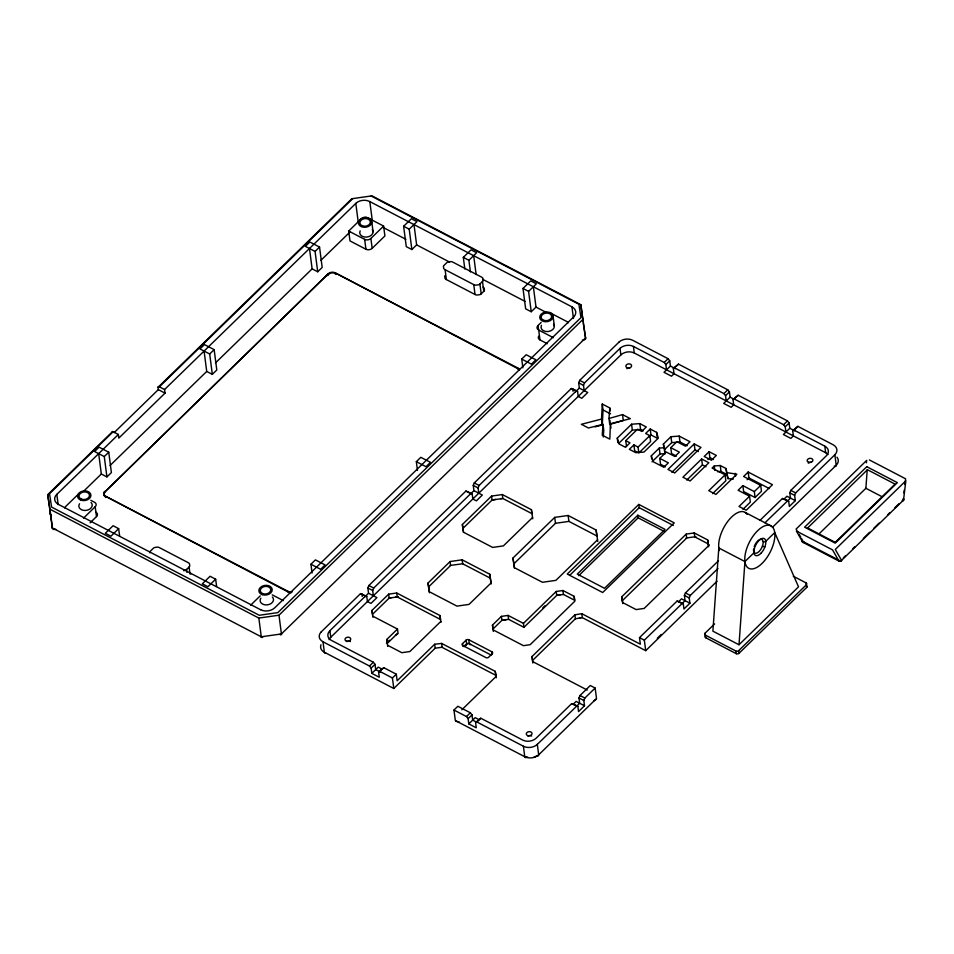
<?xml version="1.0" encoding="UTF-8"?>
<svg xmlns="http://www.w3.org/2000/svg" width="954" height="954" viewBox="0 0 954 954"><rect width="100%" height="100%" fill="white"/><g stroke="black" fill="none" stroke-linecap="round" stroke-linejoin="round"><path stroke-width="1.43" d="M622.533 414.608L623.296 420.511L609.749 424.411L608.986 418.496L622.533 414.608L630.367 418.687L610.405 423.707L609.821 439.138L602.236 435.191L603 424.327L588.439 428L581.356 424.303L601.521 419.08L602.272 404.043L609.785 407.966L610.178 410.924M602.272 404.043L603.035 409.958L602.284 424.995L601.521 419.08M603.286 437.027L603.763 430.23L603 424.327M744.931 561.572L718.815 547.978L712.888 631.154L739.004 644.761L744.931 561.572L753.875 552.879A1.92 1.383 -7.4 0 0 753.577 550.935M819.128 533.799L865.886 488.293L867.21 469.988L807.501 528.087M608.986 418.496L609.785 407.966M609.749 424.411L610.047 420.464M866.387 462.797L866.673 460.388L796.125 529.041L796.912 530.412M903.903 492.932L904.237 490.106M904.917 484.453L905.608 478.801L869.416 459.947M364.559 597.109L368.53 593.245L367.85 587.986L368.876 585.517L465.922 491.071L472.135 493.743L472.826 499.002L476.368 500.85L482.33 495.043L473.935 490.666L473.256 485.419L474.281 482.939L571.327 388.493L577.54 391.176L578.219 396.435L581.761 398.271L587.736 392.476L579.34 388.099L578.661 382.84L579.674 380.372L618.872 342.224M373.384 595.773L372.704 590.514L373.729 588.034L470.775 493.588L472.135 493.743M478.789 493.194L478.097 487.947L479.123 485.467L576.18 391.021L577.54 391.176M584.182 390.627L583.502 385.368L584.528 382.9L620.005 348.377A9.588 6.928 -7.4 0 1 633.42 346.433L664.211 362.484L665.868 364.583L666.548 369.83M476.416 722.071L472.683 720.127L472.003 714.868L470.346 712.781L457.848 706.27L453.973 710.038L466.47 716.549L468.128 718.648L468.808 723.907L476.273 727.795L475.593 722.536L476.917 721.999L523.388 746.219A9.934 7.179 -7.4 0 0 537.352 744.347L579.662 703.253L578.983 697.994L580.008 695.526L590.299 685.509L595.141 688.037L596.512 698.543L538.676 754.829A2.874 1.431 45.8 0 1 536.697 755.64M475.593 722.536L480.792 718.219L522.768 740.101A9.588 6.928 -7.4 0 0 536.172 738.169L571.661 703.647L577.874 706.33L578.553 711.577L584.516 705.781L583.836 700.522L584.862 698.042L595.141 688.037M717.992 568.489L690.255 595.475L689.241 597.955L689.921 603.202L683.958 609.01L683.267 603.751L677.054 601.08L639.49 637.63L640.349 644.2L581.773 613.684L574.88 614.829L532.022 656.531L532.535 660.478L575.381 618.776L582.286 617.632L645.703 650.676L644.344 640.158L685.067 600.674L684.388 595.427L685.413 592.947L718.469 560.773M764.917 522.828L790.472 498.107L789.793 492.848L790.806 490.38L826.283 455.857A9.588 6.928 -7.4 0 0 824.816 446.162L794.014 430.123L792.702 430.659L793.382 435.918L790.842 438.387L783.389 434.499L789.793 428.263L789.113 423.004L787.455 420.905L738.205 395.254L733.018 399.559L733.698 404.818L731.158 407.286L723.704 403.399L730.108 397.162L729.428 391.903L727.771 389.816L678.532 364.154L673.333 368.471L674.013 373.718L671.473 376.186L664.02 372.298L670.423 366.062L669.744 360.803L668.086 358.716L632.8 340.328A9.934 7.179 -7.4 0 0 618.824 342.2M760.064 520.3L782.459 498.501L788.672 501.184L789.352 506.443L795.314 500.635L794.634 495.376L795.66 492.908L834.857 454.76A9.934 7.179 -7.4 0 0 833.14 444.779L797.89 426.355L792.702 430.659M397.854 633.659L395.528 635.233M596.405 699.163L593.913 700.832M114.218 432.556L158.328 389.626L158.03 387.336L351.835 198.73L371.965 195.856L580.867 304.696L585.541 337.978L281.418 633.933L261.277 636.807L52.387 527.967L47.712 494.685L111.809 432.305A1.92 0.954 45.8 0 1 113.132 431.768L118.356 434.487L118.821 438.101L165.042 393.131L164.577 389.518L355.806 203.417L358.263 222.33M113.132 431.768L49.525 493.671L51.588 507.075L259.25 615.27L277.817 612.623L580.95 317.622L578.887 304.219L371.225 196.023M158.03 387.336A1.92 0.954 45.8 0 1 159.354 386.799L352.658 198.67M118.356 434.487L56.823 494.375L58.146 504.559M104.272 456.561L108.744 452.208L99.049 447.152L94.577 451.504L104.272 456.561L106.92 476.917L101.327 474.007L98.679 453.639M209.677 353.982L214.149 349.629L204.442 344.585L199.97 348.937L209.677 353.982L212.325 374.35L206.72 371.44L204.084 351.072M315.07 251.415L319.542 247.062L309.847 242.006L305.375 246.359L315.07 251.415L317.718 271.783L312.125 268.861L309.478 248.493M78.574 493.945L65.838 506.335A4.448 3.22 -7.4 0 0 64.896 508.1M348.711 231.059L361.447 218.657A4.448 3.22 -7.4 0 1 367.684 217.774L383.615 226.074L384.903 235.948L372.167 248.338A4.448 3.22 -7.4 0 1 365.931 249.232L349.999 240.921L348.711 231.059L364.643 239.359A4.448 3.22 -7.4 0 0 370.879 238.464L383.615 226.074M83.535 491.322L101.327 474.007M110.044 465.516L206.72 371.44M215.449 362.949L312.125 268.861M320.782 260.442L350.082 231.929M106.92 476.917L111.391 472.576L108.744 452.208M212.325 374.35L216.796 369.997L214.149 349.629M317.718 271.783L322.19 267.43L319.542 247.062M105.524 497.463A2.874 1.383 -62.5 0 0 105.524 496.855A4.794 3.47 -7.4 0 1 104.773 492.014L328.307 273.738A4.794 3.47 -7.4 0 1 335.021 272.772L517.807 368.017A4.794 3.47 -7.4 0 1 519.489 369.89M83.535 518.105L95.209 506.741A4.448 3.22 -7.4 0 0 94.506 502.245L90.833 500.325M90.117 522.804L96.485 516.615L95.209 506.741M403.625 226.265L411.377 218.728L416.97 221.638L409.218 229.187L411.866 249.554L406.273 246.633L403.625 226.265L409.218 229.187M118.666 528.659L110.914 536.208L105.322 533.286L113.073 525.737L118.666 528.659L119.62 535.933M411.866 249.554L416.636 244.904L413.988 224.548M464.825 269.004L463.31 257.365L471.061 249.829L476.654 252.738L468.903 260.287L470.417 271.926M183.645 570.719L185.314 570.277A3.804 2.755 -7.4 0 0 186.519 569.49L189.107 566.974A3.804 2.755 -7.4 0 0 189.798 565.913L189.464 563.731A5.008 3.625 -7.4 0 0 188.105 562.598L159.461 547.668A5.008 3.625 -7.4 0 0 157.529 547.083L154.488 547.524A3.804 2.755 -7.4 0 0 153.296 548.311L150.708 550.828A3.804 2.755 -7.4 0 0 150.005 551.889L149.873 552.831M479.91 283.97L482.497 281.454A3.804 2.755 -7.4 0 0 483.189 280.393L482.855 278.21A5.008 3.625 -7.4 0 0 481.496 277.077L452.852 262.147A5.008 3.625 -7.4 0 0 450.92 261.575L447.891 262.004A3.804 2.755 -7.4 0 0 446.687 262.791L444.099 265.307A3.804 2.755 -7.4 0 0 443.407 266.369L443.741 268.551A5.008 3.625 -7.4 0 0 445.101 269.696L473.744 284.614A5.008 3.625 -7.4 0 0 475.676 285.198L478.705 284.769A3.804 2.755 -7.4 0 0 479.91 283.97L481.198 293.844A3.804 2.755 -7.4 0 1 479.993 294.631L476.964 295.06A5.008 3.625 -7.4 0 1 475.032 294.488L446.377 279.558A5.008 3.625 -7.4 0 1 445.017 278.425L444.683 276.243A3.804 2.755 -7.4 0 1 444.969 275.67M481.198 293.844L483.773 291.328A3.804 2.755 -7.4 0 0 484.477 290.266L484.131 288.084A5.008 3.625 -7.4 0 0 483.094 287.118M215.664 579.197L207.9 586.734L202.308 583.824L210.059 576.276L215.664 579.197L216.606 586.471M522.995 288.466L530.746 280.917L536.339 283.839L528.588 291.375L531.235 311.743L525.642 308.834L522.995 288.466L528.588 291.375M531.235 311.743L536.005 307.105L533.358 286.737M250.652 605.182L260.203 595.88M538.545 329.774L537.996 325.541L541.18 322.44M310.932 564.231L315.404 559.879L325.099 564.935L320.627 569.288L310.932 564.231L312.065 572.96M416.326 461.664L420.797 457.312L430.504 462.356L426.033 466.709L416.326 461.664L417.458 470.394M521.731 359.086L526.203 354.733L535.898 359.789L531.426 364.142L521.731 359.086L522.864 367.815M573.652 316.919L274.669 607.877A10.005 7.227 -7.4 0 1 260.704 609.725M47.712 494.685L49.954 509.221L258.844 618.073L278.985 615.199L583.109 319.232M321.331 631.786L360.529 593.638L366.741 596.322L367.421 601.569L370.963 603.417L376.925 597.621L368.53 593.245M329.082 639.669A9.588 6.928 -7.4 0 1 330.764 637.26L329.905 630.689L365.37 596.167L366.741 596.322M470.954 493.576L473.935 490.666M575.357 391.975L579.34 388.099M330.752 637.26L620.851 354.948A9.588 6.928 -7.4 0 1 634.279 353.004L825.663 452.733A9.588 6.928 -7.4 0 1 827.989 454.569M439.985 615.545L440.498 619.492L397.234 596.942L389.172 598.098L372.477 614.34L371.965 610.405L388.66 594.151L396.721 593.006L439.985 615.545L440.951 622.402M463.465 532.332L462.356 524.509L491.572 496.08L502.317 494.542L531.414 509.698L532.726 518.809M462.869 528.456L492.085 500.015L502.83 498.489L531.927 513.646L531.414 509.698M428.012 583.025L450.073 561.548L462.153 559.819L489.76 574.213L491.107 582.93L469.046 604.395L456.966 606.124L429.36 591.742L428.012 583.025L429.419 592.78M428.525 586.96L450.586 565.495L450.073 561.548M664.211 362.484L668.086 358.716M665.868 364.583L669.744 360.803M397.484 629.044L397.997 632.979L387.264 643.425L386.752 639.49L397.484 629.044L372.859 616.212M386.477 643.068L389.375 640.241M673.333 368.471L678.532 364.154M325.731 653.049A2.874 1.383 -62.5 0 1 324.372 652.321L323.001 641.803L369.484 666.023L373.36 662.243L375.017 664.342L375.697 669.601L380.67 672.188M461.831 709.8L496.223 676.326L495.233 671.354L441.63 643.425L434.678 644.248L397.15 680.774L396.304 674.204L383.806 667.693L378.607 671.998L379.287 677.257L371.821 673.369L371.142 668.11L375.017 664.342M371.821 673.369L378.237 667.132L381.97 669.076M532.606 517.462L503.39 545.891L492.658 547.429L463.561 532.26L462.356 524.509M617.846 442.561L617.274 438.124L631.572 424.208L639.812 423.612L646.287 426.975L641.732 431.399L637.51 429.205L625.752 440.641L626.516 446.555M378.607 671.998L383.806 667.693M619.063 443.05L632.335 430.123L640.587 429.527L643.175 430.874M440.891 621.364L409.874 651.534L401.825 652.691L387.646 645.298M514.397 568.083L512.978 558.018L554.727 517.39L568.143 515.482L596.131 530.054L597.753 541.502M320.973 644.773A9.934 7.179 -7.4 0 0 324.408 652.274L393.787 688.49L392.416 677.972L396.304 674.204M638.071 447.068L633.909 444.898L629.354 449.322L635.758 452.661L644.01 452.053L658.308 438.148L656.614 432.365L650.211 429.026L645.667 433.45L649.829 435.62L650.592 441.535L638.834 452.983L638.071 447.068L649.829 435.62M513.753 563.933L555.49 523.305L568.918 521.397L596.894 535.969L596.131 530.054M649.161 436.705L650.974 434.941L650.211 429.026M393.787 688.49L435.191 648.195L442.131 647.265M651.677 458.802L651.296 455.845L659.274 448.082L664.437 447.7L665.212 453.615L660.049 453.985L652.059 461.76M663.948 448.523L663.376 444.087L670.96 436.717L679.2 436.109L690.016 441.75L685.473 446.174L676.899 441.702L670.793 447.653L671.556 453.555L676.458 456.107M462.535 643.616L466.112 640.134A1.92 1.383 -7.4 0 1 468.796 639.752L491.918 651.809A1.92 1.383 -7.4 0 1 492.228 653.74L488.651 657.223A1.92 1.383 -7.4 0 1 485.956 657.604L462.833 645.56A1.92 1.383 -7.4 0 1 462.535 643.616L462.869 646.252M664.139 450.002L671.723 442.62L679.975 442.024L687.178 445.78M463.942 646.693L466.625 644.081A1.92 1.383 -7.4 0 1 469.308 643.7A2.874 1.383 -62.5 0 0 470.847 644.332M674.645 367.934L723.895 393.585L727.771 389.816M665.439 466.84L660.538 464.288L659.774 458.373L666.286 452.029L674.86 456.501L679.367 452.113L670.793 447.653M726.232 400.93L725.553 395.671L729.428 391.903M492.479 625.073L501.422 616.367L508.124 615.413L523.424 623.379L523.937 627.327L508.637 619.349L501.935 620.315L492.979 629.02L492.479 625.073L493.361 631.441M733.018 399.559L738.205 395.254M694.202 443.92L667.979 469.44L674.752 472.969L700.975 447.45L694.202 443.92L694.965 449.835L671.89 472.29M597.621 539.749L555.884 580.366L542.456 582.286L514.48 567.713L512.978 558.018M638.798 504.416L567.236 574.046L602.678 592.517L674.239 522.875L638.798 504.416L639.228 507.695L569.8 575.25M523.424 623.379L556.218 591.468L562.932 590.502L574.129 596.333L574.868 601.175L530.15 644.701L523.436 645.667L493.218 629.914M637.821 515.208L577.289 574.105L604.514 588.296L665.045 529.387L637.821 515.208L638.154 517.831L578.696 575.703M542.79 607.841L544.913 605.79M523.937 627.327L556.731 595.403L563.444 594.449L574.642 600.281L574.129 596.333M701.643 458.981L682.897 477.215L690.112 480.971L708.846 462.738L701.643 458.981L702.406 464.896L686.785 480.089M709.12 451.695L704.207 456.489L711.41 460.245L716.335 455.452L709.12 451.695L709.883 457.61L707.916 459.53M733.34 479.039L728.033 478.634L726.03 468.533L720.246 465.516L714.272 465.957L712.101 468.068L725.088 474.83L725.851 480.744L712.602 493.635M466.47 716.549L470.346 712.781M468.128 718.648L472.003 714.868M468.808 723.907L475.223 717.658L478.956 719.602M725.088 474.83L708.786 490.702L715.929 494.422L736.846 474.162L727.258 472.719M476.917 721.999L480.792 718.219M734.33 399.022L783.58 424.685L787.455 420.905M785.917 432.031L785.237 426.772L789.113 423.004M742.88 485.634L738.122 490.261L749.558 496.223L739.028 506.467L746.243 510.223L772.466 484.704L748.163 472.039L743.619 476.475L760.708 485.371L761.471 491.286L755.079 497.511L743.643 491.548L742.88 485.634L754.316 491.596L755.079 497.511M621.793 596.775L686.188 534.097L694.25 532.94L707.677 539.94L708.572 545.76L644.177 608.425L636.115 609.582L622.688 602.582L621.793 596.775L622.747 603.62M794.014 430.123L797.89 426.355M622.306 600.71L686.701 538.032L686.188 534.097M747.113 479.731L748.938 477.954L748.163 472.039M754.316 491.596L760.708 485.371M742.963 509.305L750.333 502.138L749.558 496.223M573.139 704.302L576.121 701.405L584.516 705.781M678.544 601.736L681.526 598.838L689.921 603.202M783.949 499.169L786.931 496.259L795.314 500.635M657.306 638.262L661.241 634.434M645.703 650.676L717.014 581.272M772.358 527.419L836.217 465.266A9.934 7.179 -7.4 0 0 836.968 457.169M793.287 576.228L806.035 582.87L806.679 587.437L738.992 653.299A1.92 1.383 -7.4 0 1 736.309 653.693L705.721 637.749L705.078 633.182L714.594 623.916M835.108 542.468L894.816 484.37M739.004 644.761L798.522 586.841L774.743 532.559L765.8 541.264A1.92 1.383 -7.4 0 1 763.117 541.645A7.644 3.673 -62.5 0 1 759.134 551.448A7.644 3.673 -62.5 0 1 753.624 551.126M705.078 633.182A1.92 1.383 -7.4 0 0 705.376 635.125L735.963 651.057A1.92 1.383 -7.4 0 0 738.646 650.676L806.333 584.814A1.92 1.383 -7.4 0 0 806.035 582.87M843.372 557.851L845.482 555.812M852.828 548.657L854.927 546.606M863.334 538.438L869.631 532.296M873.84 528.206L879.087 523.102M887.494 514.921L889.593 512.882M894.84 507.766L899.05 503.676M595.081 426.855L600.841 425.365M579.316 618.025L581.058 617.739M492.491 499.872L495.758 499.407M500.671 498.703L502.305 498.465M450.252 565.448L462.666 563.766L490.273 578.148L491.167 583.967M686.117 538.032L695.871 536.637M388.588 598.086L391.188 597.717M395.743 597.061L398.343 596.691M557.756 595.165L560.034 594.843M504.094 619.909L506.359 619.587M459.208 721.999L455.654 721.188M717.432 471.693L721.021 471.431L726.805 474.448L728.033 478.634M764.81 546.976L762.401 546.213M788.672 501.184L782.459 498.501M683.267 603.751L677.054 601.08M577.874 706.33L571.661 703.647M355.747 203.381A10.005 7.227 -7.4 0 1 369.77 201.568L571.935 306.842L573.449 318.481M463.31 257.365L468.903 260.287M670.423 366.062L675.396 368.649M730.108 397.162L733.841 399.106M789.793 428.263L794.765 430.85M867.198 469.595L894.876 484.024M550.732 313.151L566.664 321.45A4.448 3.22 -7.4 0 1 568.107 322.881M382.757 227.255L405.903 239.311M416.636 244.904L449.62 262.088M482.915 279.439L525.129 301.44M536.005 307.105L546.296 312.459M865.886 488.293L881.651 496.509M537.996 325.541A4.448 3.22 -7.4 0 0 538.688 330.036L553.403 337.704M538.652 336.225A4.448 3.22 -7.4 0 0 539.976 339.91L547.322 343.738M579.674 380.372L584.528 382.9M790.806 490.38L795.66 492.908M578.661 382.84L583.502 385.368M789.793 492.848L794.634 495.376M694.965 449.835L698.352 451.6M709.883 457.61L713.497 459.494M748.938 477.954L769.401 488.615M571.327 388.493L576.18 391.021M603.035 409.958L610.56 413.881M650.974 434.941L657.378 438.28L656.614 432.365M702.406 464.896L706.008 466.768M807.358 527.824L835.036 542.254M625.752 440.641L629.974 442.847L625.43 447.271L618.967 443.908L617.274 438.124M659.774 458.373L668.349 462.845L663.793 467.269L652.989 461.629L651.296 455.845M637.797 452.434L634.672 450.813L633.909 444.898M802.493 540.393A1.92 0.954 45.8 0 0 804.043 542.063L840.224 560.916A1.92 0.954 45.8 0 0 841.547 560.38L903.521 500.075L905.847 480.792L835.299 549.444L841.547 560.38A1.92 1.61 -29.8 0 1 838.971 561.107L802.779 542.254L796.375 531.032L832.556 549.886L838.971 561.107A1.92 0.918 -62.5 0 0 840.224 560.916M745.289 512.489L771.392 526.095A23.969 11.508 -62.5 0 1 762.413 563.051A23.969 11.508 -62.5 0 1 745.694 552.068A23.969 11.508 -62.5 0 1 771.392 526.095M639.228 507.695L673.357 525.475M708.631 546.785L708.19 543.887L694.762 536.887L694.25 532.94M638.154 517.831L664.091 531.342M474.281 482.939L479.123 485.467M685.413 592.947L690.255 595.475M473.256 485.419L478.097 487.947M684.388 595.427L689.241 597.955M465.922 491.071L470.775 493.588M159.354 386.799L164.577 389.518M639.49 637.63L644.344 640.158M158.328 389.626L165.042 393.131M532.582 661.563L587.247 690.04M368.876 585.517L373.729 588.034M580.008 695.526L584.862 698.042M367.85 587.986L372.704 590.514M578.983 697.994L583.836 700.522M491.155 655.076L469.308 643.7L468.796 639.752M360.529 593.638L365.37 596.167M496.247 677.781L495.746 675.289L442.143 647.361L441.63 643.425M104.69 491.358A4.794 3.47 -7.4 0 0 105.441 496.199L288.215 591.432A4.794 3.47 -7.4 0 0 292.222 591.874M272.236 594.843L283.266 600.591M373.36 662.243L331.372 640.372A9.588 6.928 -7.4 0 1 329.905 630.689M379.93 671.461L392.416 677.972M260.657 609.761L58.54 504.451A10.005 7.227 -7.4 0 1 56.763 494.339M527.991 757.404A7.024 5.08 -7.4 0 1 526.858 756.904A2.874 1.383 -62.5 0 1 524.76 756.725L455.332 720.556L453.973 710.038M783.58 424.685L785.237 426.772M723.895 393.585L725.553 395.671M369.484 666.023L371.142 668.11M190.919 573.891L190.74 573.604A5.008 3.625 -7.4 0 0 190.275 573.068M797.687 531.772L798.081 532.451M799.249 534.502L800.036 535.874M800.43 536.553L800.811 537.245M801.598 538.605L801.992 539.296M663.376 444.087L664.437 447.7M664.497 451.206L665.212 453.615M393.716 688.323L393.597 687.548M583.299 323.442L585.541 337.978M386.752 639.49L387.706 646.335M371.965 610.405L372.931 617.25M834.857 454.76L836.217 465.266A2.874 1.431 45.8 0 1 834.237 466.077M824.805 446.162L825.663 452.733M735.224 473.327L735.617 476.284M726.03 468.533L726.805 474.448M720.246 465.516L721.021 471.431M738.646 650.676L738.992 653.299M714.272 465.957L714.844 470.394M735.963 651.057L736.309 653.693M707.677 539.94L708.19 543.887M679.2 436.109L679.975 442.024M670.96 436.717L671.723 442.62M659.274 448.082L660.049 453.985M633.42 346.445L634.267 353.016M639.812 423.612L640.587 429.527M631.572 424.208L632.335 430.123M620.005 348.377L620.851 354.948M610.405 423.707L610.977 428.143M580.867 304.696L583.109 321.999M572.686 388.648L573.032 391.271M553.093 316.406A6.714 4.853 -7.4 0 1 543.124 321.319A6.714 4.853 -7.4 0 1 542.993 312.888A6.714 4.853 -7.4 0 1 553.093 316.406L554.369 326.244M581.773 613.684L582.286 617.632M568.143 515.482L568.918 521.397M538.688 330.036L539.976 339.91M574.88 614.829L575.381 618.776M554.727 517.39L555.49 523.305M562.932 590.502L563.444 594.449M556.218 591.468L556.731 595.403M517.807 368.017L517.891 368.673A4.794 3.47 -7.4 0 1 519.441 370.212M482.497 281.454L483.773 291.328M537.305 744.323L538.676 754.829A9.934 7.179 -7.4 0 1 524.795 756.689M473.673 255.636L476.129 274.549M502.317 494.542L502.83 498.489M473.744 284.614L475.032 294.488M508.124 615.413L508.637 619.349M491.572 496.08L492.085 500.015M523.388 746.219L524.76 756.725M501.422 616.367L501.935 620.315M489.76 574.213L490.273 578.148M445.101 269.696L446.377 279.558M495.233 671.354L495.746 675.289M491.918 651.809L492.264 654.432M462.153 559.819L462.666 563.766M466.112 640.134L466.625 644.081A2.874 1.431 45.8 0 1 465.039 645.059M434.678 644.248L435.191 648.195M369.818 201.532L372.275 220.434M371.798 221.948A6.714 4.853 -7.4 0 1 361.84 226.861A6.714 4.853 -7.4 0 1 361.709 218.43A6.714 4.853 -7.4 0 1 371.798 221.948L373.074 231.786M370.879 238.464L372.167 248.338M364.643 239.359L365.931 249.232M396.721 593.006L397.234 596.942M388.66 594.151L389.172 598.098M335.021 272.772L517.891 368.673A2.874 1.383 -62.5 0 0 519.429 369.305M328.307 273.738L104.773 492.014A2.874 1.431 45.8 0 1 103.592 493.111M361.888 593.793L362.234 596.417M288.215 591.432L288.311 592.088A2.874 1.383 -62.5 0 1 288.323 592.482M278.985 615.199L281.418 633.933M258.844 618.073L261.277 636.807M189.107 566.974L190.013 574.022M186.519 569.49L186.889 572.305M105.441 496.199L288.311 592.088A4.794 3.47 -7.4 0 0 291.328 592.672M49.954 509.221L52.387 527.967M532.022 656.531L532.821 662.994M719.388 550.53A23.969 11.508 -62.5 0 1 727.938 521.182A23.969 11.508 -62.5 0 1 747.089 514.349M705.721 637.749A1.92 1.383 -7.4 0 1 705.423 635.817M806.38 585.506A1.92 1.383 -7.4 0 1 806.679 587.437M754.209 546.654A7.632 3.661 -62.5 0 1 759.169 539.857A7.632 3.661 -62.5 0 1 763.069 541.443M753.612 550.887A7.632 3.661 -62.5 0 1 753.624 549.063M902.198 500.611A1.92 0.954 45.8 0 0 903.521 500.075A1.92 1.037 6.9 0 0 903.211 498.584A1.92 0.918 -62.5 0 1 902.937 499.526M802.135 540.417A1.92 1.61 -29.8 0 0 802.779 542.254A1.92 0.918 -62.5 0 0 804.043 542.063M323.036 641.768A9.934 7.179 -7.4 0 1 321.283 631.763M346.779 641.577A2.874 2.075 -7.4 0 1 350.38 641.601M528.075 736.035A2.874 2.075 -7.4 0 1 531.664 736.059M627.005 368.733A2.874 2.075 -7.4 0 1 630.01 367.827M808.288 463.191A2.874 2.075 -7.4 0 1 811.294 462.285M536.255 756.045A7.024 5.08 -7.4 0 1 533.68 757.381M466.935 643.604A4.77 3.446 -7.4 0 1 467.377 643.485M709.287 544.937A3.017 1.908 -38.4 0 1 708.977 544.853M95.794 512.119A4.448 3.22 -7.4 0 1 96.485 516.615M50.991 515.041A4.877 3.136 21.2 0 1 49.846 513.431M585.839 338.062A4.877 3.136 21.2 0 1 582.381 340.161M280.619 634.947A4.877 1.348 65.1 0 1 279.975 634.398M281.573 634.16A4.877 1.348 65.1 0 1 281.525 634.613M262.755 636.676A4.877 1.24 -81.5 0 1 262.267 637.534M261.348 637.487A4.877 1.24 -81.5 0 1 261.205 637.069M55.761 529.255A4.877 3.089 -38.4 0 1 52.124 528.134M571.899 306.878A10.005 7.227 -7.4 0 1 573.712 316.955M336.655 274.06A2.874 1.383 -62.5 0 1 335.104 273.428A4.794 3.47 -7.4 0 0 328.403 274.394A2.874 1.431 45.8 0 1 326.817 275.372M328.701 273.667A7.62 5.509 -7.4 0 1 329.38 273.381M372.298 229.592A6.714 4.853 -7.4 0 1 366.801 237.081A6.714 4.853 -7.4 0 1 360.147 230.892M272.367 596.977A6.714 4.853 -7.4 0 1 271.425 603.274A6.714 4.853 -7.4 0 1 262.827 604.192A6.714 4.853 -7.4 0 1 260.836 598.218M553.582 324.062A6.714 4.853 -7.4 0 1 548.097 331.539A6.714 4.853 -7.4 0 1 541.443 325.35M91.071 502.519A6.714 4.853 -7.4 0 1 90.141 508.816A6.714 4.853 -7.4 0 1 81.543 509.734A6.714 4.853 -7.4 0 1 79.552 503.76M866.769 466.697L804.616 527.192L835.203 543.124L897.356 482.641L866.769 466.697M761.149 553.093A9.54 4.579 -62.5 0 0 764.261 538.569A9.54 4.579 -62.5 0 0 754.137 549.409A9.54 4.579 -62.5 0 0 761.149 553.093M808.622 462.308A2.874 2.075 -7.4 0 0 812.891 460.21A2.874 2.075 -7.4 0 0 808.563 458.695A2.874 2.075 -7.4 0 0 808.622 462.308M627.327 367.85A2.874 2.075 -7.4 0 0 631.596 365.752A2.874 2.075 -7.4 0 0 627.279 364.237A2.874 2.075 -7.4 0 0 627.327 367.85M527.753 735.641A2.874 2.075 -7.4 0 0 532.022 733.531A2.874 2.075 -7.4 0 0 527.693 732.028A2.874 2.075 -7.4 0 0 527.753 735.641M346.457 641.183A2.874 2.075 -7.4 0 0 350.726 639.073A2.874 2.075 -7.4 0 0 346.409 637.57A2.874 2.075 -7.4 0 0 346.457 641.183M362.544 225.907A5.271 3.816 -7.4 0 0 370.367 222.043A5.271 3.816 -7.4 0 0 362.437 219.277A5.271 3.816 -7.4 0 0 362.544 225.907M543.828 320.365A5.271 3.816 -7.4 0 0 551.65 316.501A5.271 3.816 -7.4 0 0 543.72 313.735A5.271 3.816 -7.4 0 0 543.828 320.365M262.958 593.698A5.271 3.816 -7.4 0 0 270.781 589.834A5.271 3.816 -7.4 0 0 262.851 587.068A5.271 3.816 -7.4 0 0 262.958 593.698M81.674 499.24A5.271 3.816 -7.4 0 0 89.497 495.376A5.271 3.816 -7.4 0 0 81.567 492.61A5.271 3.816 -7.4 0 0 81.674 499.24M262.255 594.652A6.714 4.853 -7.4 0 0 272.224 589.727A6.714 4.853 -7.4 0 0 262.123 586.221A6.714 4.853 -7.4 0 0 262.255 594.652M80.971 500.182A6.714 4.853 -7.4 0 0 90.928 495.269A6.714 4.853 -7.4 0 0 80.84 491.763A6.714 4.853 -7.4 0 0 80.971 500.182"/></g></svg>
